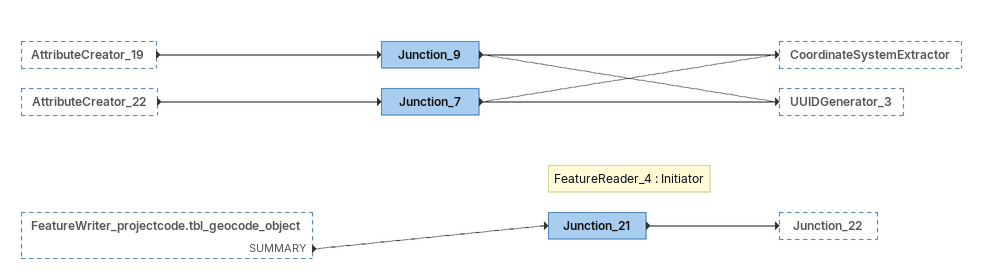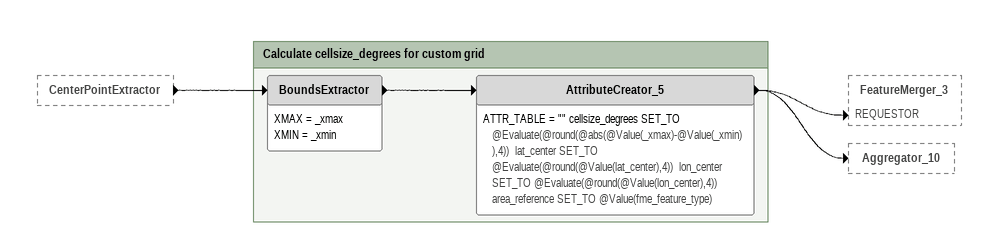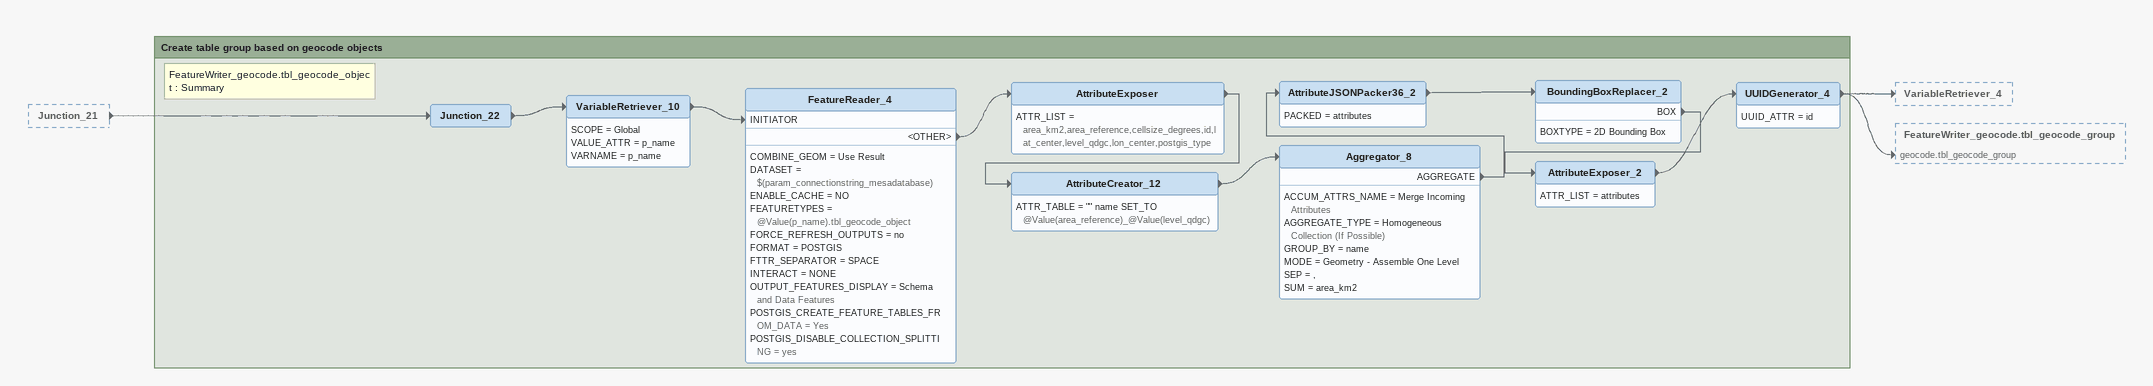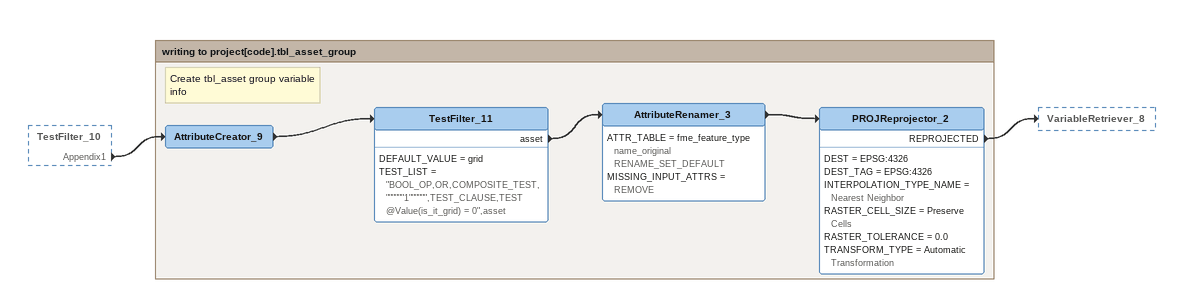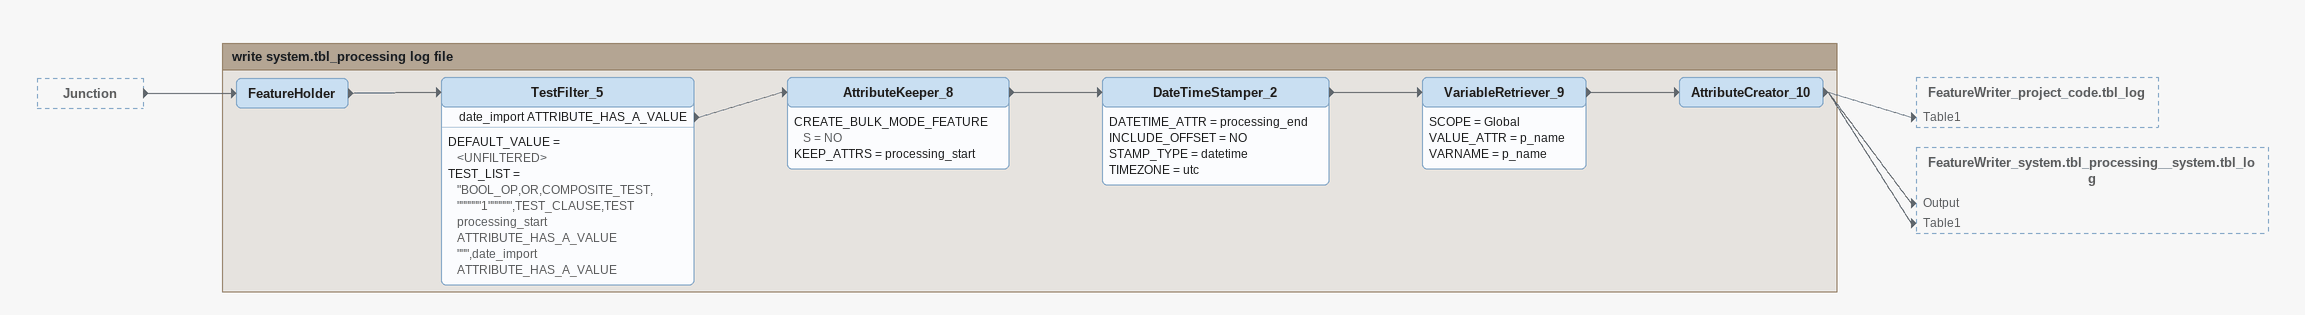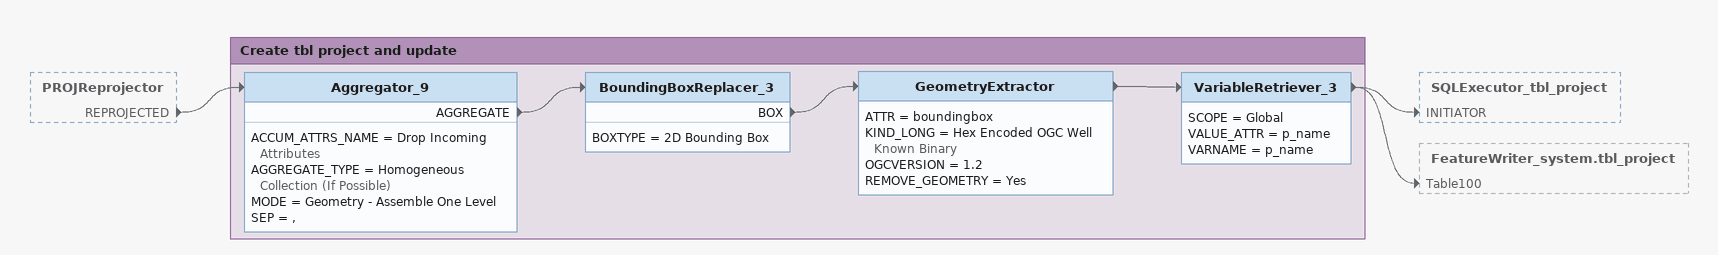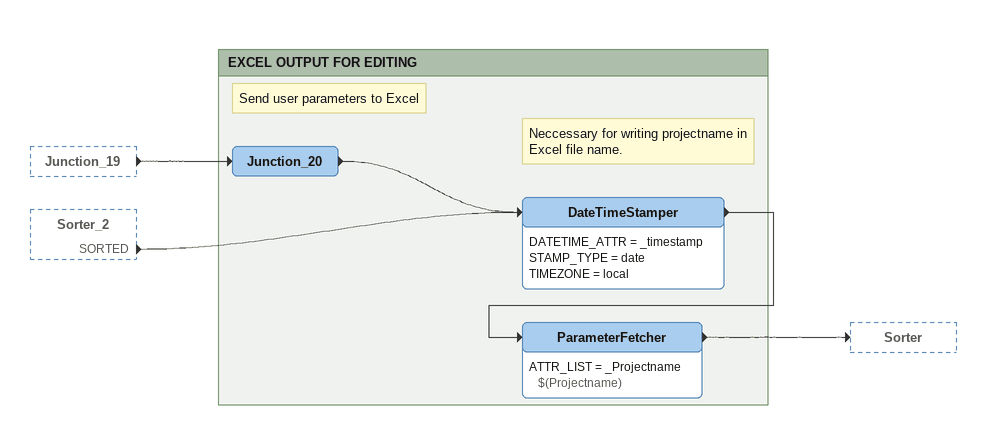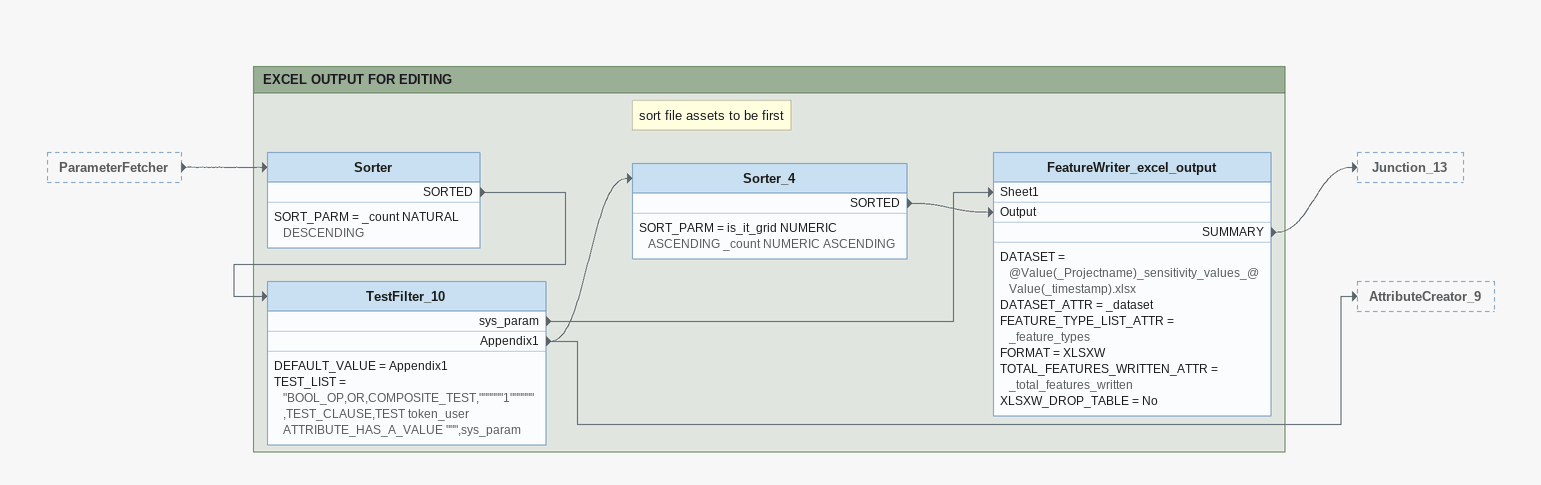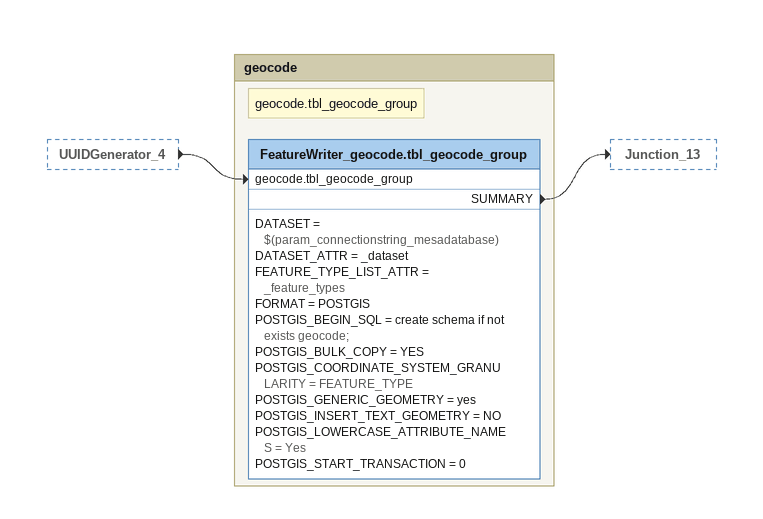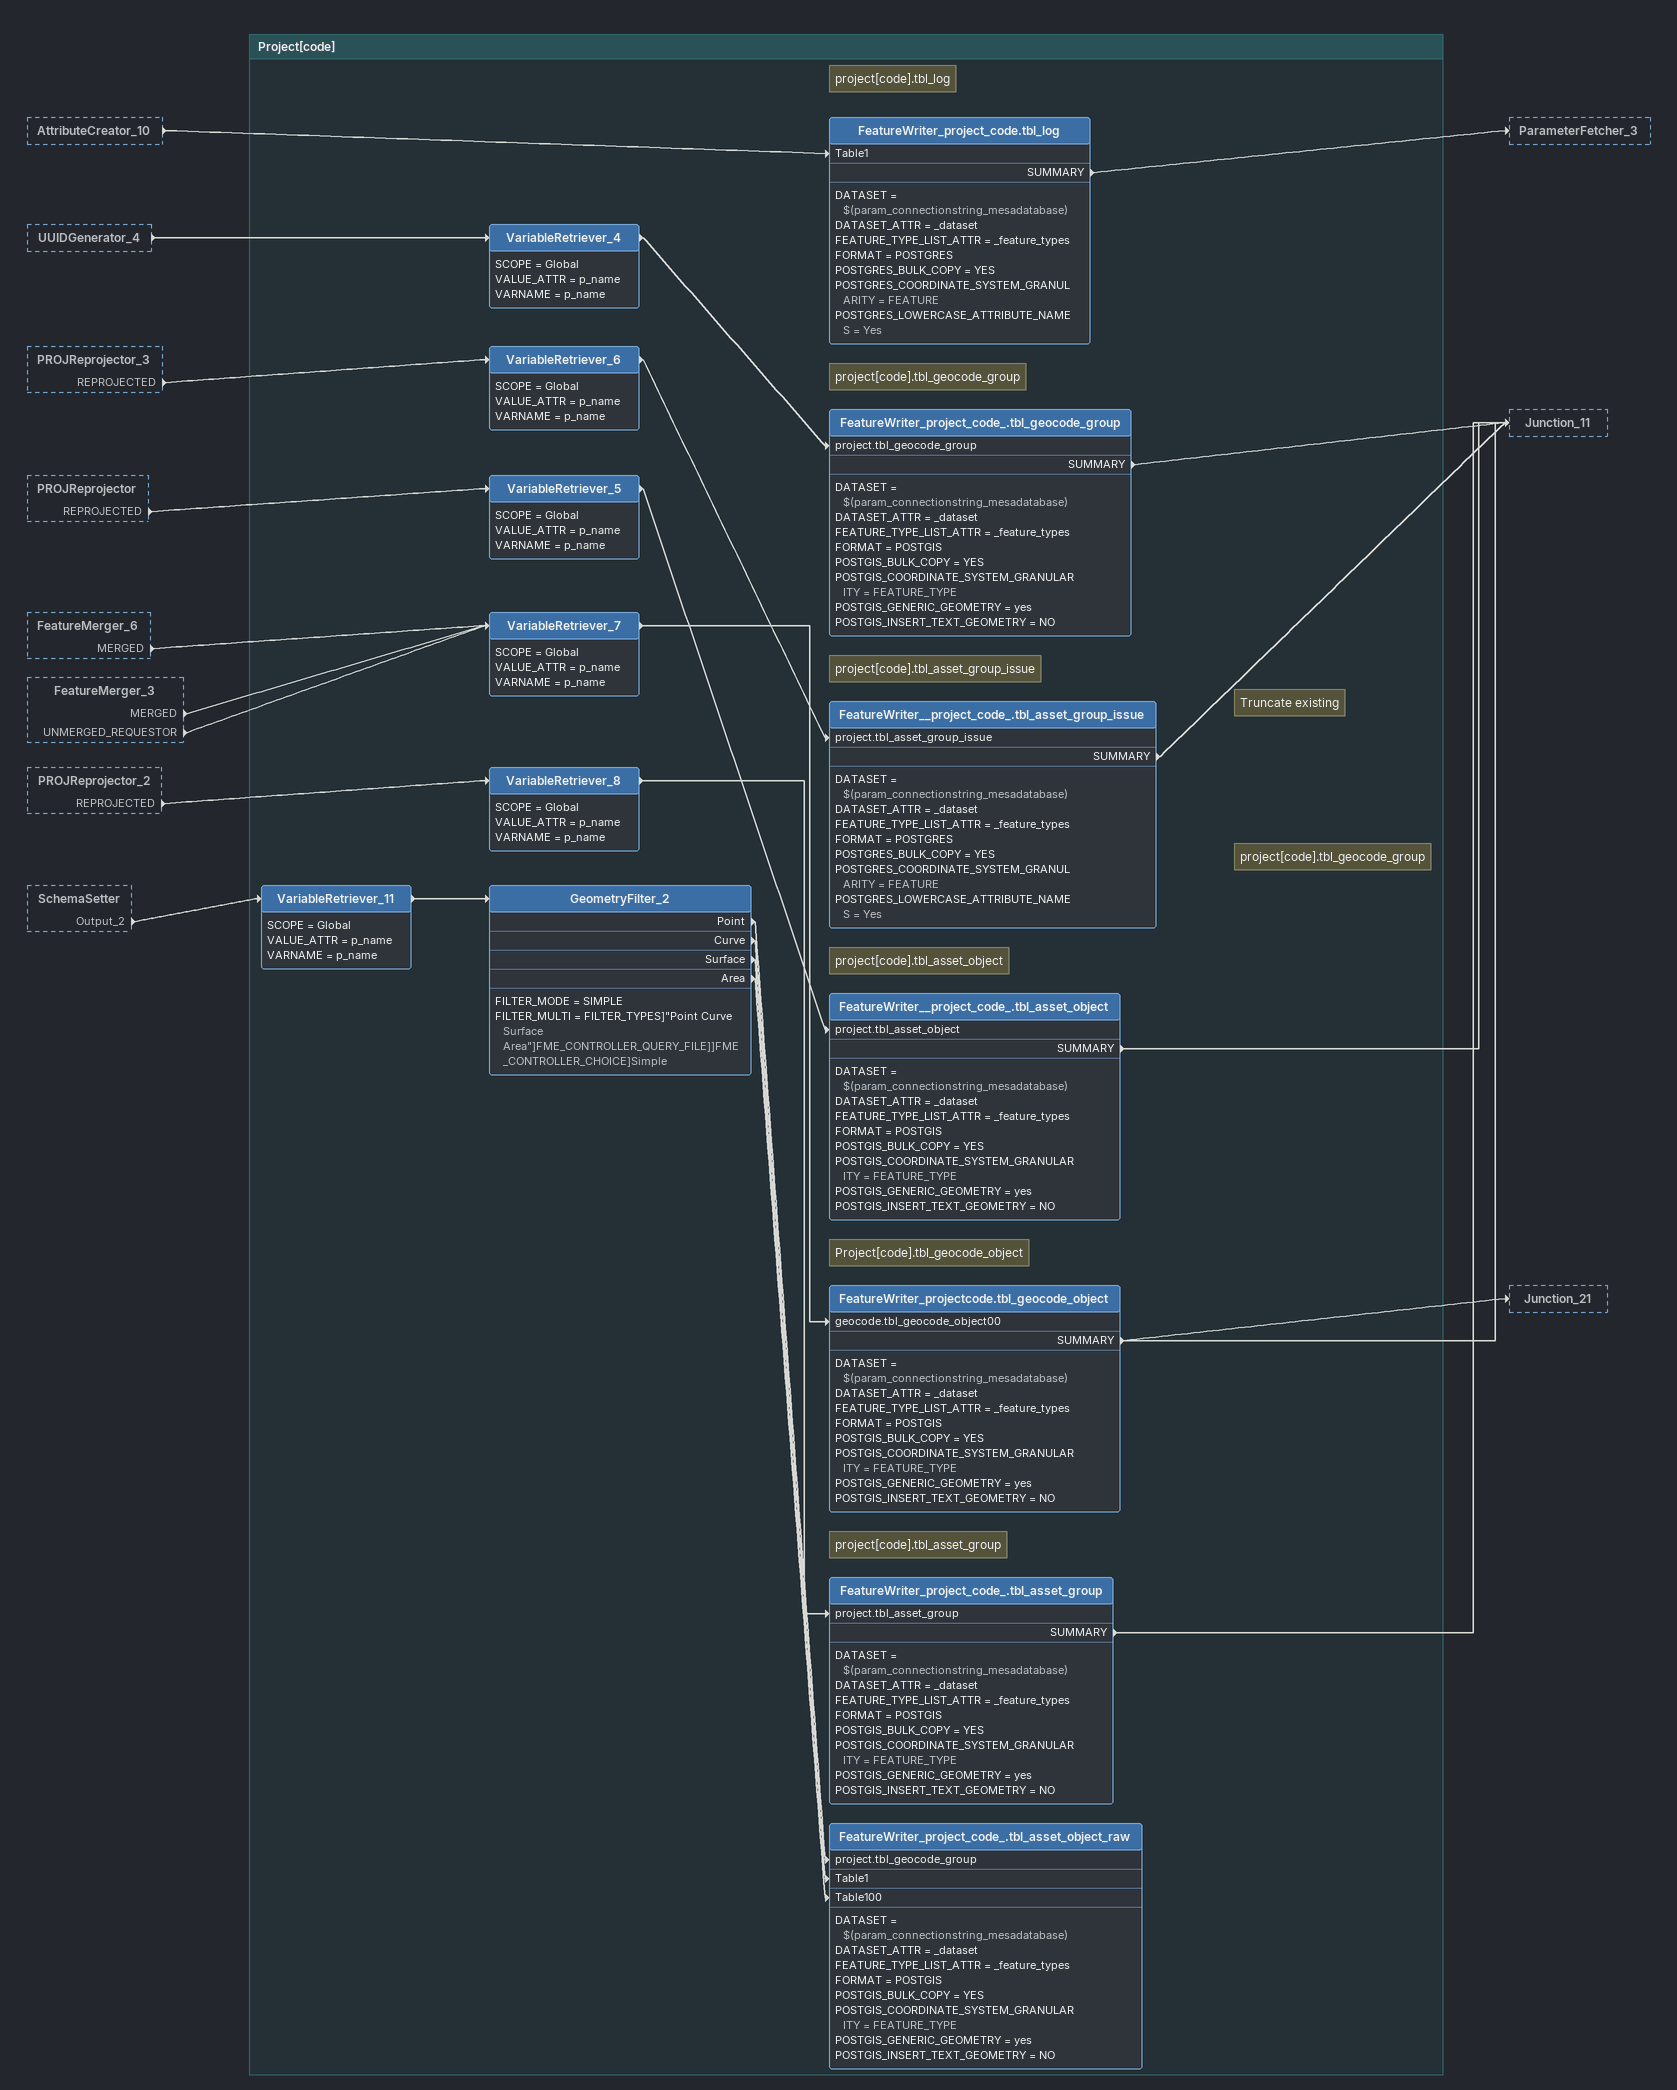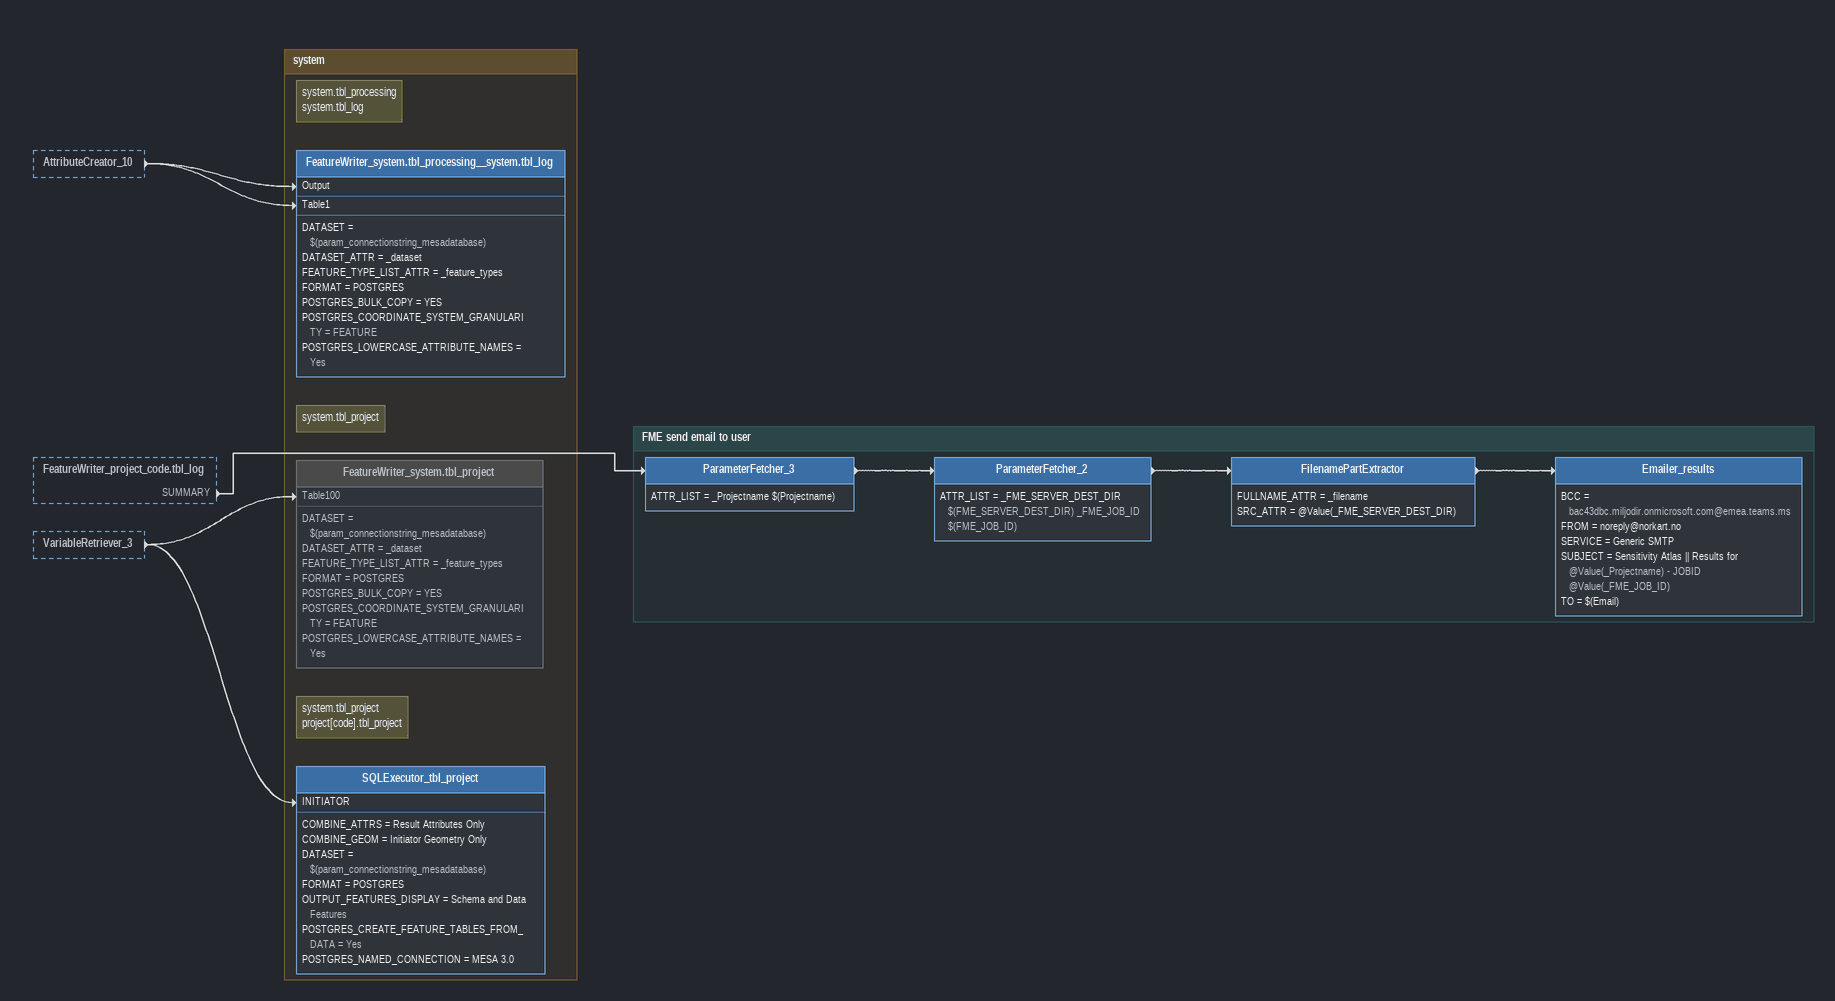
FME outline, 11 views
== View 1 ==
AttributeCreator_19 [outside]
    -> Junction_9
AttributeCreator_22 [outside]
    -> Junction_7
FeatureWriter_projectcode.tbl_geocode_object [outside]
    SUMMARY -> Junction_21
Junction_9
    -> CoordinateSystemExtractor
    -> UUIDGenerator_3
Junction_7
    -> CoordinateSystemExtractor
    -> UUIDGenerator_3
Note: FeatureReader_4 : Initiator
Junction_21
    -> Junction_22

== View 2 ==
CenterPointExtractor [outside]
    -> BoundsExtractor

Bookmark: Calculate cellsize_degrees for custom grid
BoundsExtractor
    XMAX = _xmax
    XMIN = _xmin
    -> AttributeCreator_5
AttributeCreator_5
    ATTR_TABLE = "" cellsize_degrees SET_TO @Evaluate(@round(@abs(@Value(_xmax)-@Value(_xmin)),4))  lat_center SET_TO @Evaluate(@round(@Value(lat_center),4))  lon_center SET_TO @Evaluate(@round(@Value(lon_center),4))  area_reference SET_TO @Value(fme_feature_type)
    -> FeatureMerger_3 [REQUESTOR]
    -> Aggregator_10

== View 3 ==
Junction_21 [outside]
    -> Junction_22

Bookmark: Create table group based on geocode objects
Note: FeatureWriter_geocode.tbl_geocode_object : Summary
Junction_22
    -> VariableRetriever_10
VariableRetriever_10
    SCOPE = Global
    VALUE_ATTR = p_name
    VARNAME = p_name
    -> FeatureReader_4 [INITIATOR]
FeatureReader_4
    COMBINE_GEOM = Use Result
    DATASET = $(param_connectionstring_mesadatabase)
    ENABLE_CACHE = NO
    FEATURETYPES = @Value(p_name).tbl_geocode_object
    FORCE_REFRESH_OUTPUTS = no
    FORMAT = POSTGIS
    FTTR_SEPARATOR = SPACE
    INTERACT = NONE
    OUTPUT_FEATURES_DISPLAY = Schema and Data Features
    POSTGIS_CREATE_FEATURE_TABLES_FROM_DATA = Yes
    POSTGIS_DISABLE_COLLECTION_SPLITTING = yes
    <OTHER> -> AttributeExposer
AttributeExposer
    ATTR_LIST = area_km2,area_reference,cellsize_degrees,id,lat_center,level_qdgc,lon_center,postgis_type
    -> AttributeCreator_12
AttributeCreator_12
    ATTR_TABLE = "" name SET_TO @Value(area_reference)_@Value(level_qdgc)
    -> Aggregator_8
Aggregator_8
    ACCUM_ATTRS_NAME = Merge Incoming Attributes
    AGGREGATE_TYPE = Homogeneous Collection (If Possible)
    GROUP_BY = name
    MODE = Geometry - Assemble One Level
    SEP = ,
    SUM = area_km2
    AGGREGATE -> AttributeJSONPacker36_2
AttributeJSONPacker36_2
    PACKED = attributes
    -> BoundingBoxReplacer_2
BoundingBoxReplacer_2
    BOXTYPE = 2D Bounding Box
    BOX -> AttributeExposer_2
AttributeExposer_2
    ATTR_LIST = attributes
    -> UUIDGenerator_4
UUIDGenerator_4
    UUID_ATTR = id
    -> VariableRetriever_4
    -> FeatureWriter_geocode.tbl_geocode_group [geocode.tbl_geocode_group]

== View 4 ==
TestFilter_10 [outside]
    Appendix1 -> AttributeCreator_9

Bookmark: writing to project[code].tbl_asset_group
Note: Create tbl_asset group variable info
AttributeCreator_9
    -> TestFilter_11
TestFilter_11
    DEFAULT_VALUE = grid
    TEST_LIST = "BOOL_OP,OR,COMPOSITE_TEST,""""""1"""""",TEST_CLAUSE,TEST @Value(is_it_grid) = 0",asset
    asset -> AttributeRenamer_3
AttributeRenamer_3
    ATTR_TABLE = fme_feature_type name_original RENAME_SET_DEFAULT
    MISSING_INPUT_ATTRS = REMOVE
    -> PROJReprojector_2
PROJReprojector_2
    DEST = EPSG:4326
    DEST_TAG = EPSG:4326
    INTERPOLATION_TYPE_NAME = Nearest Neighbor
    RASTER_CELL_SIZE = Preserve Cells
    RASTER_TOLERANCE = 0.0
    TRANSFORM_TYPE = Automatic Transformation
    REPROJECTED -> VariableRetriever_8

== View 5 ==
Junction [outside]
    -> FeatureHolder

Bookmark: write system.tbl_processing log file
FeatureHolder
    -> TestFilter_5
TestFilter_5
    DEFAULT_VALUE = <UNFILTERED>
    TEST_LIST = "BOOL_OP,OR,COMPOSITE_TEST,""""""1"""""",TEST_CLAUSE,TEST processing_start ATTRIBUTE_HAS_A_VALUE """,date_import ATTRIBUTE_HAS_A_VALUE
    date_import ATTRIBUTE_HAS_A_VALUE -> AttributeKeeper_8
AttributeKeeper_8
    CREATE_BULK_MODE_FEATURES = NO
    KEEP_ATTRS = processing_start
    -> DateTimeStamper_2
DateTimeStamper_2
    DATETIME_ATTR = processing_end
    INCLUDE_OFFSET = NO
    STAMP_TYPE = datetime
    TIMEZONE = utc
    -> VariableRetriever_9
VariableRetriever_9
    SCOPE = Global
    VALUE_ATTR = p_name
    VARNAME = p_name
    -> AttributeCreator_10
AttributeCreator_10
    -> FeatureWriter_project_code.tbl_log [Table1]
    -> FeatureWriter_system.tbl_processing__system.tbl_log [Output]
    -> FeatureWriter_system.tbl_processing__system.tbl_log [Table1]

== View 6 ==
PROJReprojector [outside]
    REPROJECTED -> Aggregator_9

Bookmark: Create tbl project and update
Aggregator_9
    ACCUM_ATTRS_NAME = Drop Incoming Attributes
    AGGREGATE_TYPE = Homogeneous Collection (If Possible)
    MODE = Geometry - Assemble One Level
    SEP = ,
    AGGREGATE -> BoundingBoxReplacer_3
BoundingBoxReplacer_3
    BOXTYPE = 2D Bounding Box
    BOX -> GeometryExtractor
GeometryExtractor
    ATTR = boundingbox
    KIND_LONG = Hex Encoded OGC Well Known Binary
    OGCVERSION = 1.2
    REMOVE_GEOMETRY = Yes
    -> VariableRetriever_3
VariableRetriever_3
    SCOPE = Global
    VALUE_ATTR = p_name
    VARNAME = p_name
    -> SQLExecutor_tbl_project [INITIATOR]
    -> FeatureWriter_system.tbl_project [Table100]

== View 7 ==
Junction_19 [outside]
    -> Junction_20
Sorter_2 [outside]
    SORTED -> DateTimeStamper

Bookmark: EXCEL OUTPUT FOR EDITING
Note: Send user parameters to Excel
Junction_20
    -> DateTimeStamper
DateTimeStamper
    DATETIME_ATTR = _timestamp
    STAMP_TYPE = date
    TIMEZONE = local
    -> ParameterFetcher
Note: Neccessary for writing projectname in Excel file name.
ParameterFetcher
    ATTR_LIST = _Projectname $(Projectname)
    -> Sorter

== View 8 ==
ParameterFetcher [outside]
    -> Sorter

Bookmark: EXCEL OUTPUT FOR EDITING
Sorter
    SORT_PARM = _count NATURAL DESCENDING
    SORTED -> TestFilter_10
TestFilter_10
    DEFAULT_VALUE = Appendix1
    TEST_LIST = "BOOL_OP,OR,COMPOSITE_TEST,""""""1"""""",TEST_CLAUSE,TEST token_user ATTRIBUTE_HAS_A_VALUE """,sys_param
    sys_param -> FeatureWriter_excel_output [Sheet1]
    Appendix1 -> Sorter_4
    Appendix1 -> AttributeCreator_9
Note: sort file assets to be first
Sorter_4
    SORT_PARM = is_it_grid NUMERIC ASCENDING _count NUMERIC ASCENDING
    SORTED -> FeatureWriter_excel_output [Output]
FeatureWriter_excel_output
    DATASET = @Value(_Projectname)_sensitivity_values_@Value(_timestamp).xlsx
    DATASET_ATTR = _dataset
    FEATURE_TYPE_LIST_ATTR = _feature_types
    FORMAT = XLSXW
    TOTAL_FEATURES_WRITTEN_ATTR = _total_features_written
    XLSXW_DROP_TABLE = No
    SUMMARY -> Junction_13

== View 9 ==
UUIDGenerator_4 [outside]
    -> FeatureWriter_geocode.tbl_geocode_group [geocode.tbl_geocode_group]

Bookmark: geocode
Note: geocode.tbl_geocode_group
FeatureWriter_geocode.tbl_geocode_group
    DATASET = $(param_connectionstring_mesadatabase)
    DATASET_ATTR = _dataset
    FEATURE_TYPE_LIST_ATTR = _feature_types
    FORMAT = POSTGIS
    POSTGIS_BEGIN_SQL = create schema if not exists geocode;
    POSTGIS_BULK_COPY = YES
    POSTGIS_COORDINATE_SYSTEM_GRANULARITY = FEATURE_TYPE
    POSTGIS_GENERIC_GEOMETRY = yes
    POSTGIS_INSERT_TEXT_GEOMETRY = NO
    POSTGIS_LOWERCASE_ATTRIBUTE_NAMES = Yes
    POSTGIS_START_TRANSACTION = 0
    SUMMARY -> Junction_13

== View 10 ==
AttributeCreator_10 [outside]
    -> FeatureWriter_project_code.tbl_log [Table1]
UUIDGenerator_4 [outside]
    -> VariableRetriever_4
PROJReprojector_3 [outside]
    REPROJECTED -> VariableRetriever_6
PROJReprojector [outside]
    REPROJECTED -> VariableRetriever_5
FeatureMerger_6 [outside]
    MERGED -> VariableRetriever_7
FeatureMerger_3 [outside]
    MERGED -> VariableRetriever_7
    UNMERGED_REQUESTOR -> VariableRetriever_7
PROJReprojector_2 [outside]
    REPROJECTED -> VariableRetriever_8
SchemaSetter [outside]
    Output_2 -> VariableRetriever_11

Bookmark: Project[code]
VariableRetriever_5
    SCOPE = Global
    VALUE_ATTR = p_name
    VARNAME = p_name
    -> FeatureWriter__project_code_.tbl_asset_object [project.tbl_asset_object]
Note: project[code].tbl_asset_object
FeatureWriter__project_code_.tbl_asset_object
    DATASET = $(param_connectionstring_mesadatabase)
    DATASET_ATTR = _dataset
    FEATURE_TYPE_LIST_ATTR = _feature_types
    FORMAT = POSTGIS
    POSTGIS_BULK_COPY = YES
    POSTGIS_COORDINATE_SYSTEM_GRANULARITY = FEATURE_TYPE
    POSTGIS_GENERIC_GEOMETRY = yes
    POSTGIS_INSERT_TEXT_GEOMETRY = NO
    SUMMARY -> Junction_11
VariableRetriever_11
    SCOPE = Global
    VALUE_ATTR = p_name
    VARNAME = p_name
    -> GeometryFilter_2
GeometryFilter_2
    FILTER_MODE = SIMPLE
    FILTER_MULTI = FILTER_TYPES]"Point Curve Surface Area"]FME_CONTROLLER_QUERY_FILE]]FME_CONTROLLER_CHOICE]Simple
    Point -> FeatureWriter_project_code_.tbl_asset_object_raw [project.tbl_geocode_group]
    Curve -> FeatureWriter_project_code_.tbl_asset_object_raw [Table1]
    Surface -> FeatureWriter_project_code_.tbl_asset_object_raw [Table100]
    Area -> FeatureWriter_project_code_.tbl_asset_object_raw [Table100]
Note: project[code].tbl_geocode_group
FeatureWriter_project_code_.tbl_asset_object_raw
    DATASET = $(param_connectionstring_mesadatabase)
    DATASET_ATTR = _dataset
    FEATURE_TYPE_LIST_ATTR = _feature_types
    FORMAT = POSTGIS
    POSTGIS_BULK_COPY = YES
    POSTGIS_COORDINATE_SYSTEM_GRANULARITY = FEATURE_TYPE
    POSTGIS_GENERIC_GEOMETRY = yes
    POSTGIS_INSERT_TEXT_GEOMETRY = NO
VariableRetriever_6
    SCOPE = Global
    VALUE_ATTR = p_name
    VARNAME = p_name
    -> FeatureWriter__project_code_.tbl_asset_group_issue [project.tbl_asset_group_issue]
Note: project[code].tbl_asset_group_issue
FeatureWriter__project_code_.tbl_asset_group_issue
    DATASET = $(param_connectionstring_mesadatabase)
    DATASET_ATTR = _dataset
    FEATURE_TYPE_LIST_ATTR = _feature_types
    FORMAT = POSTGRES
    POSTGRES_BULK_COPY = YES
    POSTGRES_COORDINATE_SYSTEM_GRANULARITY = FEATURE
    POSTGRES_LOWERCASE_ATTRIBUTE_NAMES = Yes
    SUMMARY -> Junction_11
VariableRetriever_8
    SCOPE = Global
    VALUE_ATTR = p_name
    VARNAME = p_name
    -> FeatureWriter_project_code_.tbl_asset_group [project.tbl_asset_group]
Note: project[code].tbl_asset_group
Note: Truncate existing
FeatureWriter_project_code_.tbl_asset_group
    DATASET = $(param_connectionstring_mesadatabase)
    DATASET_ATTR = _dataset
    FEATURE_TYPE_LIST_ATTR = _feature_types
    FORMAT = POSTGIS
    POSTGIS_BULK_COPY = YES
    POSTGIS_COORDINATE_SYSTEM_GRANULARITY = FEATURE_TYPE
    POSTGIS_GENERIC_GEOMETRY = yes
    POSTGIS_INSERT_TEXT_GEOMETRY = NO
    SUMMARY -> Junction_11
VariableRetriever_7
    SCOPE = Global
    VALUE_ATTR = p_name
    VARNAME = p_name
    -> FeatureWriter_projectcode.tbl_geocode_object [geocode.tbl_geocode_object00]
Note: Project[code].tbl_geocode_object
FeatureWriter_projectcode.tbl_geocode_object
    DATASET = $(param_connectionstring_mesadatabase)
    DATASET_ATTR = _dataset
    FEATURE_TYPE_LIST_ATTR = _feature_types
    FORMAT = POSTGIS
    POSTGIS_BULK_COPY = YES
    POSTGIS_COORDINATE_SYSTEM_GRANULARITY = FEATURE_TYPE
    POSTGIS_GENERIC_GEOMETRY = yes
    POSTGIS_INSERT_TEXT_GEOMETRY = NO
    SUMMARY -> Junction_11
    SUMMARY -> Junction_21
VariableRetriever_4
    SCOPE = Global
    VALUE_ATTR = p_name
    VARNAME = p_name
    -> FeatureWriter_project_code_.tbl_geocode_group [project.tbl_geocode_group]
Note: project[code].tbl_geocode_group
FeatureWriter_project_code_.tbl_geocode_group
    DATASET = $(param_connectionstring_mesadatabase)
    DATASET_ATTR = _dataset
    FEATURE_TYPE_LIST_ATTR = _feature_types
    FORMAT = POSTGIS
    POSTGIS_BULK_COPY = YES
    POSTGIS_COORDINATE_SYSTEM_GRANULARITY = FEATURE_TYPE
    POSTGIS_GENERIC_GEOMETRY = yes
    POSTGIS_INSERT_TEXT_GEOMETRY = NO
    SUMMARY -> Junction_11
Note: project[code].tbl_log
FeatureWriter_project_code.tbl_log
    DATASET = $(param_connectionstring_mesadatabase)
    DATASET_ATTR = _dataset
    FEATURE_TYPE_LIST_ATTR = _feature_types
    FORMAT = POSTGRES
    POSTGRES_BULK_COPY = YES
    POSTGRES_COORDINATE_SYSTEM_GRANULARITY = FEATURE
    POSTGRES_LOWERCASE_ATTRIBUTE_NAMES = Yes
    SUMMARY -> ParameterFetcher_3

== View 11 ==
AttributeCreator_10 [outside]
    -> FeatureWriter_system.tbl_processing__system.tbl_log [Output]
    -> FeatureWriter_system.tbl_processing__system.tbl_log [Table1]
FeatureWriter_project_code.tbl_log [outside]
    SUMMARY -> ParameterFetcher_3
VariableRetriever_3 [outside]
    -> SQLExecutor_tbl_project [INITIATOR]
    -> FeatureWriter_system.tbl_project [Table100]

Bookmark: system
Note: system.tbl_project
FeatureWriter_system.tbl_project [off]
    DATASET = $(param_connectionstring_mesadatabase)
    DATASET_ATTR = _dataset
    FEATURE_TYPE_LIST_ATTR = _feature_types
    FORMAT = POSTGRES
    POSTGRES_BULK_COPY = YES
    POSTGRES_COORDINATE_SYSTEM_GRANULARITY = FEATURE
    POSTGRES_LOWERCASE_ATTRIBUTE_NAMES = Yes
Note: system.tbl_project / project[code].tbl_project
SQLExecutor_tbl_project
    COMBINE_ATTRS = Result Attributes Only
    COMBINE_GEOM = Initiator Geometry Only
    DATASET = $(param_connectionstring_mesadatabase)
    FORMAT = POSTGRES
    OUTPUT_FEATURES_DISPLAY = Schema and Data Features
    POSTGRES_CREATE_FEATURE_TABLES_FROM_DATA = Yes
    POSTGRES_NAMED_CONNECTION = MESA 3.0
Note: system.tbl_processing / system.tbl_log
FeatureWriter_system.tbl_processing__system.tbl_log
    DATASET = $(param_connectionstring_mesadatabase)
    DATASET_ATTR = _dataset
    FEATURE_TYPE_LIST_ATTR = _feature_types
    FORMAT = POSTGRES
    POSTGRES_BULK_COPY = YES
    POSTGRES_COORDINATE_SYSTEM_GRANULARITY = FEATURE
    POSTGRES_LOWERCASE_ATTRIBUTE_NAMES = Yes

Bookmark: FME send email to user
ParameterFetcher_3
    ATTR_LIST = _Projectname $(Projectname)
    -> ParameterFetcher_2
ParameterFetcher_2
    ATTR_LIST = _FME_SERVER_DEST_DIR $(FME_SERVER_DEST_DIR) _FME_JOB_ID $(FME_JOB_ID)
    -> FilenamePartExtractor
FilenamePartExtractor
    FULLNAME_ATTR = _filename
    SRC_ATTR = @Value(_FME_SERVER_DEST_DIR)
    -> Emailer_results
Emailer_results
    BCC = bac43dbc.miljodir.onmicrosoft.com@emea.teams.ms
    FROM = noreply@norkart.no
    SERVICE = Generic SMTP
    SUBJECT = Sensitivity Atlas || Results for @Value(_Projectname) - JOBID @Value(_FME_JOB_ID)
    TO = $(Email)
